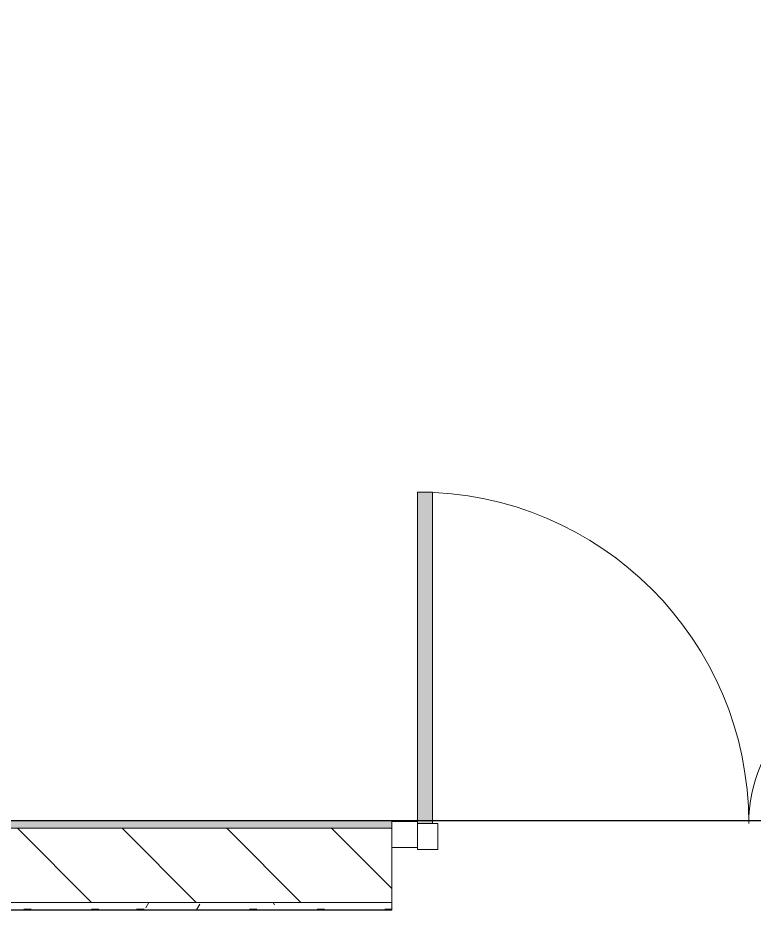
# Model space of a CAD drawing. Header units: millimetres. Extents: x -213911 to 415037, y -3642 to 107391.
# Drawn here: x 57164 to 59154, y 86865 to 89275 of the extents above; entities that cross this region are included whole.
import ezdxf

# ---------------------------------------------------------------- set-up
doc = ezdxf.new("R2010")
doc.units = ezdxf.units.MM
for name, color, linetype, lineweight in [('A-DETL-GENF', 7, 'Continuous', 9), ('A-FLOR', 7, 'Continuous', 9), ('A-GLAZ-CWMG', 7, 'Continuous', 9), ('A-GLAZ-CWMG-1', 7, 'Continuous', 20), ('I-WALL', 7, 'Continuous', 5)]:
    doc.layers.add(name, color=color, linetype=linetype, lineweight=lineweight)
for name, color, linetype, lineweight, true_color in [('A-DOOR-1', 7, 'Continuous', 5, 0xc0c0c0), ('A-WALL-1', 9, 'Continuous', 5, 0x808080), ('A-WALL-FNSH-1', 9, 'Continuous', 5, 0x808080)]:
    doc.layers.add(name, color=color, linetype=linetype, lineweight=lineweight, true_color=true_color)
doc.layers.add('A-FLOR-PATT-1', color=7, linetype='Continuous', lineweight=9, true_color=0xeef6ff, transparency=0.5)
pattern_1 = [(0, (0, 0), (243.84, 60.96), [20.117, -162.763, 20.117, -162.763, -975.36]), (0, (0, 0), (243.84, 60.96), [-365.76, 20.117, -345.643, 20.117, -162.763, -426.72]), (0, (0, 0), (243.84, 60.96), [-914.4, 20.117, -101.803, 20.117, -284.683]), (120, (91.44, 30.48), (-174.71291, 180.691634), [20.117, -162.763, 20.117, -162.763, -975.36]), (120, (91.44, 30.48), (-174.71291, 180.691634), [-365.76, 20.117, -345.643, 20.117, -162.763, -426.72]), (120, (91.44, 30.48), (-174.71291, 180.691634), [-914.4, 20.117, -101.803, 20.117, -284.683]), (240, (121.92, 152.4), (-69.12709, -241.651634), [20.117, -162.763, 20.117, -162.763, -975.36]), (240, (121.92, 152.4), (-69.12709, -241.651634), [-365.76, 20.117, -345.643, 20.117, -162.763, -426.72]), (240, (121.92, 152.4), (-69.12709, -241.651634), [-914.4, 20.117, -101.803, 20.117, -284.683])]

# ---------------------------------------------------------------- blocks, each defined once
blk = doc.blocks.new('Дверь_Витражная_остекление_ - ДВН_ДАО_Главный вход_1200 в свету-31742133-Объем проектирования 1 этажа')
at = {"layer": 'A-DETL-GENF'}
for p, q in [((-607.5, 925), (-647.5, 925)), ((-647.5, 925), (-647.5, 35)), ((-607.5, 30), (-607.5, 925)), ((647.5, 430), (607.5, 430)), ((607.5, 430), (607.5, 30)), ((647.5, 35), (647.5, 430)), ((-647.5, 30), (-607.5, 30)), ((-592.5, 30), (-647.5, 30)), ((-592.5, -40), (-592.5, 30)), ((592.5, -40), (592.5, 30)), ((592.5, 30), (647.5, 30)), ((607.5, 30), (647.5, 30)), ((-647.5, -35), (-647.5, -40)), ((-647.5, -40), (-592.5, -40)), ((647.5, -40), (592.5, -40)), ((647.5, -35), (647.5, -40))]:
    blk.add_line(p, q, dxfattribs=at)
at = {"layer": 'A-DOOR-1'}
for p, q in [((-647.5, 925), (-647.5, 35)), ((647.5, 430), (647.5, 35))]:
    blk.add_line(p, q, dxfattribs=at)
for centre, radius, start, end in [((-647.5, 30), 895, 360, 90), ((647.5, 30), 400, 90, 180)]:
    blk.add_arc(centre, radius, start, end, dxfattribs=at)
blk = doc.blocks.new('Прямоугольный импост - 50 x 70 мм-V265-Объем проектирования 1 этажа')
at = {"layer": 'A-GLAZ-CWMG-1'}
for p, q in [((0, 35), (-70, 35)), ((-70, 35), (-70, -35)), ((0, -35), (0, 35)), ((-70, -35), (0, -35))]:
    blk.add_line(p, q, dxfattribs=at)
blk = doc.blocks.new('1floor')
at = {"layer": 'A-FLOR-PATT-1'}
h = blk.add_hatch(color=256, dxfattribs=at)
h.paths.add_polyline_path([(58220, 7920), (58220, 8808), (58180, 8808), (58180, 7920)])
h.paths.add_polyline_path([(59435, 7920), (59475, 7920), (59475, 8313), (59435, 8313), (59435, 7923.6)])
h.paths.add_polyline_path([(40675, 7920), (40675, 8260.7), (40665, 8258.6), (40665, 7920)])
h.paths.add_polyline_path([(39420, 7920), (39420, 8800), (39450, 8800), (39450, 8808), (39410, 8808), (39410, 7920)])
h.paths.add_polyline_path([(38520, 8020), (38537, 8020), (38537, 8065), (38520, 8065)])
h.paths.add_polyline_path([(40665, 8308.8), (40705, 8313), (40665, 8313)])
h.paths.add_polyline_path([(49535, 8309.7), (49575, 8313), (49535, 8313)])
h.paths.add_polyline_path([(48320, 8797.7), (48320, 8808), (48280, 8808), (48280, 8800)])
h.paths.add_polyline_path([(74966.5, 9430), (75460, 9430), (75460, 9475), (74590, 9475), (74590, 9430), (74600.3, 9430)])
h.paths.add_polyline_path([(38520, 10010), (38536.2, 10010), (38536.2, 10055), (38520, 10055)])
h.paths.add_polyline_path([(75316.1, 10745), (75460, 10745), (75460, 10790), (75100, 10790), (75100, 10745)])
h = blk.add_hatch(color=256, dxfattribs=at)
h.paths.add_polyline_path([(59435, 7913), (59475, 7913), (59475, 7920), (59435, 7918)])
h.paths.add_polyline_path([(58180, 7913), (58220, 7913), (58220, 7920), (58180, 7918), (58180, 7913.3)])
h.paths.add_polyline_path([(49535, 7913), (49575, 7913), (49575, 7920), (49535, 7918)])
h.paths.add_polyline_path([(48320, 7913), (48320, 7920), (48280, 7918), (48280, 7913)])
at = {"layer": 'I-WALL'}
h = blk.add_hatch(dxfattribs=at)
h.set_pattern_fill('FP_191', color=256, style=0, pattern_type=2)
h.set_pattern_definition(pattern_1)
h.paths.add_polyline_path([(74962.5, 7900), (75460, 7900), (75459, 7920), (73730, 7920), (73730, 7908), (73760, 7908), (73760, 7900), (73947.5, 7900)])
h.paths.add_polyline_path([(72124.4, 7900), (72250, 7900), (72250, 7908), (72280, 7908), (72280, 7920), (71660, 7920), (71660, 7908), (71690, 7908), (71690, 7900), (72080, 7900)])
h.paths.add_polyline_path([(70320, 7900), (70680, 7900), (70680, 7908), (70710, 7908), (70710, 7920), (69360, 7920), (69360, 7908), (69390, 7908), (69390, 7900), (70020, 7900)])
h.paths.add_polyline_path([(67835, 7900), (68230, 7900), (68230, 7908), (68260, 7908), (68260, 7920), (66860, 7920), (66860, 7908), (66890, 7908), (66890, 7900), (67758.3, 7900)])
h.paths.add_polyline_path([(60610, 7900), (65880, 7900), (65880, 7908), (65910, 7908), (65910, 7920), (60610, 7920)])
h.paths.add_polyline_path([(57443, 7900), (58110, 7900), (58110, 7920), (50710, 7920), (50710, 7900), (57180, 7900)])
h.paths.add_polyline_path([(47910, 7900), (48210, 7900), (48210, 7920), (41840, 7920), (41840, 7900), (47410, 7900)])
h.paths.add_polyline_path([(39040, 7900), (39340, 7900), (39340, 7920), (38761, 7920), (38760, 7900), (38875.4, 7900)])
h = blk.add_hatch(dxfattribs=at)
h.set_pattern_fill('FP_23', color=256, style=0, pattern_type=2)
h.set_pattern_definition([(135, (0, 0), (-141.42136, -141.42136), [])])
h.paths.add_polyline_path([(60890, 7700), (60910, 7700), (60910, 7900), (60610, 7900), (60610, 7700)])
h.paths.add_polyline_path([(57180, 7700), (58110, 7700), (58110, 7900), (56910, 7900), (56910, 7700), (56983.6, 7700)])
h = blk.add_hatch(dxfattribs=at)
h.set_pattern_fill('FP_191', color=256, style=0, pattern_type=2)
h.set_pattern_definition(pattern_1)
h.paths.add_polyline_path([(60910, 7700), (60610, 7700), (60610, 7680), (60890, 7681)])
h.paths.add_polyline_path([(60890, 7680), (60910, 7680), (60910, 7700)])
h.paths.add_polyline_path([(56981.9, 7680), (58110, 7680), (58110, 7700), (56930, 7700), (56931, 7680)])
at = {"layer": 'A-FLOR'}
for p, q in [((66770, 7920), (38761, 7920)), ((58110, 7680), (58110, 7848)), ((56931, 7680), (58110, 7680))]:
    blk.add_line(p, q, dxfattribs=at)
at = {"layer": 'A-WALL-1'}
for p, q in [((58110, 7848), (58110, 7920)), ((58110, 7900), (56910, 7900)), ((56910, 7700), (58110, 7700))]:
    blk.add_line(p, q, dxfattribs=at)
at = {"layer": 'A-WALL-FNSH-1'}
for p, q in [((65910, 7921), (38761, 7921)), ((56931, 7679), (58110, 7679)), ((58110, 7679), (58110, 7680))]:
    blk.add_line(p, q, dxfattribs=at)
at = {"layer": 'A-DOOR-1'}
blk.add_blockref('Дверь_Витражная_остекление_ - ДВН_ДАО_Главный вход_1200 в свету-31742133-Объем проектирования 1 этажа', (58827.5, 7883), dxfattribs=at)
at = {"layer": 'A-GLAZ-CWMG', "rotation": 180}
blk.add_blockref('Прямоугольный импост - 50 x 70 мм-V265-Объем проектирования 1 этажа', (58110, 7883), dxfattribs=at)

msp = doc.modelspace()

# ---------------------------------------------------------------- block references
msp.add_blockref('1floor', (64.7, 79186.1))

doc.saveas('drawing.dxf')
